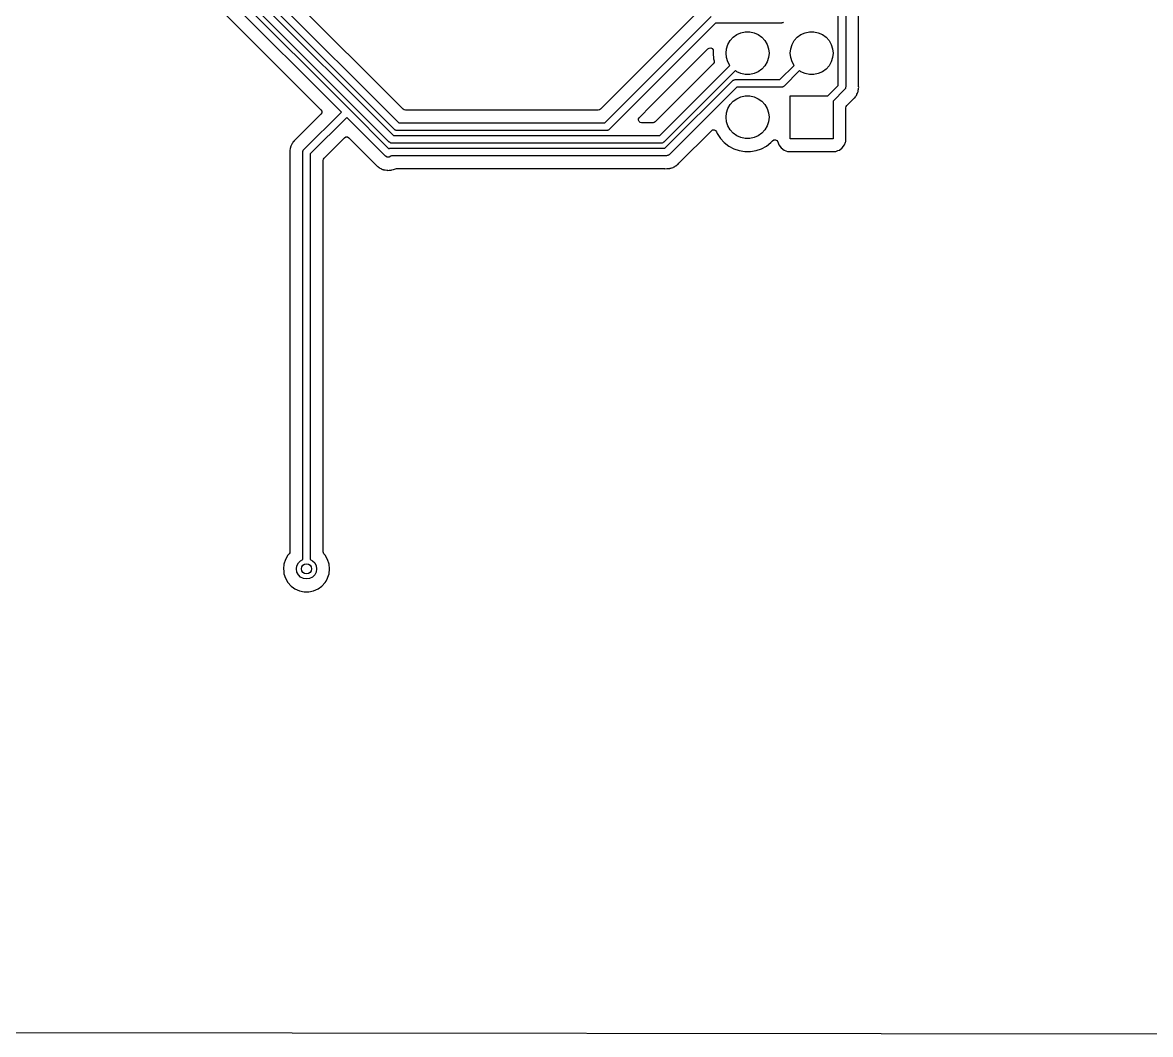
# Model space of a CAD drawing. Extents: x 15 to 269, y -160 to -43.
# Drawn here: x 128.2 to 172.87, y -159.92 to -119.83 of the extents above; entities that cross this region are included whole.
import ezdxf

# ---------------------------------------------------------------- set-up
doc = ezdxf.new("R2010")
doc.units = 0
doc.layers.add('BLACK', color=7, linetype='CONTINUOUS')

msp = doc.modelspace()

# ---------------------------------------------------------------- linework, layer by layer
at = {"layer": 'BLACK', "linetype": 'CONTINUOUS'}
for p, q in [((160.505, -122.323), (160.505, -96.0312)), ((160.805, -95.9691), (160.805, -122.385)), ((161.314, -122.348), (161.314, -97.1511)), ((128.61, -110.738), (141.143, -123.271)), ((142.722, -124.568), (128.854, -110.699)), ((129.11, -110.531), (142.891, -124.311)), ((140.825, -123.377), (128.354, -110.906)), ((128.02, -111.292), (140.018, -123.289)), ((142.93, -124.068), (136.558, -117.696)), ((137.627, -118.341), (143.098, -123.811)), ((143.272, -123.267), (138.343, -118.338)), ((155.093, -119.265), (151.092, -123.267)), ((151.266, -123.811), (155.479, -119.599)), ((155.647, -119.855), (151.435, -124.068)), ((158.255, -119.855), (155.647, -119.855)), ((158.274, -119.85), (158.255, -119.855)), ((158.294, -119.85), (158.274, -119.85)), ((158.311, -119.84), (158.294, -119.85)), ((158.33, -119.835), (158.311, -119.84)), ((158.344, -119.821), (158.33, -119.835)), ((156.138, -120.699), (156.227, -120.545)), ((156.227, -120.545), (156.346, -120.413)), ((156.346, -120.413), (156.49, -120.309)), ((156.49, -120.309), (156.652, -120.237)), ((156.652, -120.237), (156.826, -120.2)), ((156.826, -120.2), (157.004, -120.2)), ((157.004, -120.2), (157.178, -120.237)), ((157.178, -120.237), (157.34, -120.309)), ((157.34, -120.309), (157.484, -120.413)), ((157.484, -120.413), (157.603, -120.545)), ((157.603, -120.545), (157.692, -120.699)), ((158.678, -120.699), (158.767, -120.545)), ((158.767, -120.545), (158.886, -120.413)), ((158.886, -120.413), (159.03, -120.309)), ((159.03, -120.309), (159.192, -120.237)), ((159.192, -120.237), (159.366, -120.2)), ((159.366, -120.2), (159.544, -120.2)), ((159.544, -120.2), (159.718, -120.237)), ((159.718, -120.237), (159.88, -120.309)), ((159.88, -120.309), (160.024, -120.413)), ((160.024, -120.413), (160.143, -120.545)), ((160.143, -120.545), (160.232, -120.699)), ((153.1, -123.121), (155.347, -120.875)), ((155.347, -120.875), (155.398, -120.844)), ((155.398, -120.844), (155.458, -120.841)), ((155.458, -120.841), (155.512, -120.866)), ((155.512, -120.866), (155.548, -120.913)), ((155.548, -120.913), (155.558, -120.973)), ((155.558, -120.973), (155.552, -121.045)), ((155.552, -121.045), (155.57, -121.269)), ((156.065, -121.045), (156.084, -120.868)), ((156.084, -121.222), (156.065, -121.045)), ((156.084, -120.868), (156.138, -120.699)), ((157.692, -120.699), (157.746, -120.868)), ((157.746, -120.868), (157.765, -121.045)), ((157.765, -121.045), (157.746, -121.222)), ((158.605, -121.045), (158.624, -120.868)), ((158.624, -121.222), (158.605, -121.045)), ((158.624, -120.868), (158.678, -120.699)), ((160.232, -120.699), (160.286, -120.868)), ((160.286, -120.868), (160.305, -121.045)), ((160.305, -121.045), (160.286, -121.222)), ((155.559, -121.47), (153.262, -123.767)), ((155.591, -121.415), (155.559, -121.47)), ((155.57, -121.269), (155.57, -121.269)), ((155.57, -121.269), (155.57, -121.269)), ((155.57, -121.269), (155.579, -121.304)), ((155.579, -121.304), (155.591, -121.352)), ((155.591, -121.352), (155.591, -121.415)), ((156.138, -121.391), (156.084, -121.222)), ((156.219, -121.529), (156.138, -121.391)), ((157.692, -121.391), (157.603, -121.545)), ((157.746, -121.222), (157.692, -121.391)), ((158.678, -121.391), (158.624, -121.222)), ((158.759, -121.529), (158.678, -121.391)), ((160.232, -121.391), (160.143, -121.545)), ((160.286, -121.222), (160.232, -121.391)), ((153.436, -124.311), (156.219, -121.529)), ((156.433, -121.739), (153.605, -124.568)), ((156.49, -121.781), (156.433, -121.739)), ((156.652, -121.853), (156.49, -121.781)), ((156.826, -121.89), (156.652, -121.853)), ((157.004, -121.89), (156.826, -121.89)), ((157.178, -121.853), (157.004, -121.89)), ((157.34, -121.781), (157.178, -121.853)), ((157.484, -121.677), (157.34, -121.781)), ((157.603, -121.545), (157.484, -121.677)), ((158.193, -122.095), (158.759, -121.529)), ((158.973, -121.739), (158.361, -122.351)), ((159.03, -121.781), (158.973, -121.739)), ((159.192, -121.853), (159.03, -121.781)), ((159.366, -121.89), (159.192, -121.853)), ((159.544, -121.89), (159.366, -121.89)), ((159.718, -121.853), (159.544, -121.89)), ((159.88, -121.781), (159.718, -121.853)), ((160.024, -121.677), (159.88, -121.781)), ((160.143, -121.545), (160.024, -121.677)), ((153.644, -124.811), (156.316, -122.139)), ((156.484, -122.395), (153.812, -125.068)), ((156.316, -122.139), (156.333, -122.129)), ((156.333, -122.129), (156.347, -122.115)), ((156.347, -122.115), (156.366, -122.11)), ((156.366, -122.11), (156.383, -122.1)), ((156.383, -122.1), (156.403, -122.1)), ((156.403, -122.1), (156.422, -122.095)), ((156.422, -122.095), (158.193, -122.095)), ((158.255, -122.395), (156.484, -122.395)), ((158.274, -122.39), (158.255, -122.395)), ((158.294, -122.39), (158.274, -122.39)), ((158.311, -122.38), (158.294, -122.39)), ((158.33, -122.375), (158.311, -122.38)), ((158.344, -122.361), (158.33, -122.375)), ((158.361, -122.351), (158.344, -122.361)), ((160.093, -122.735), (160.505, -122.323)), ((160.805, -122.385), (160.8, -122.404)), ((160.8, -122.404), (160.8, -122.424)), ((161.314, -122.36), (161.314, -122.348)), ((161.318, -122.406), (161.314, -122.36)), ((161.315, -122.427), (161.318, -122.406)), ((156.346, -122.953), (156.49, -122.849)), ((156.49, -122.849), (156.652, -122.777)), ((156.652, -122.777), (156.826, -122.74)), ((156.826, -122.74), (157.004, -122.74)), ((157.004, -122.74), (157.178, -122.777)), ((157.178, -122.777), (157.34, -122.849)), ((157.34, -122.849), (157.484, -122.953)), ((158.605, -124.435), (158.605, -122.735)), ((158.605, -122.735), (160.093, -122.735)), ((160.761, -122.491), (160.305, -122.947)), ((160.771, -122.474), (160.761, -122.491)), ((160.785, -122.46), (160.771, -122.474)), ((160.79, -122.441), (160.785, -122.46)), ((160.8, -122.424), (160.79, -122.441)), ((161.078, -122.896), (161.127, -122.845)), ((161.127, -122.845), (161.129, -122.842)), ((161.129, -122.842), (161.15, -122.821)), ((161.15, -122.821), (161.153, -122.818)), ((161.153, -122.818), (161.16, -122.809)), ((161.16, -122.809), (161.192, -122.775)), ((161.192, -122.775), (161.202, -122.756)), ((161.202, -122.756), (161.213, -122.74)), ((161.213, -122.74), (161.226, -122.723)), ((161.226, -122.723), (161.245, -122.68)), ((161.245, -122.68), (161.25, -122.67)), ((161.25, -122.67), (161.272, -122.629)), ((161.272, -122.629), (161.277, -122.608)), ((161.277, -122.608), (161.284, -122.59)), ((161.284, -122.59), (161.292, -122.57)), ((161.292, -122.57), (161.3, -122.524)), ((161.3, -122.524), (161.302, -122.513)), ((161.302, -122.513), (161.314, -122.468)), ((161.314, -122.447), (161.315, -122.427)), ((161.314, -122.468), (161.314, -122.447)), ((161.315, -122.427), (161.315, -122.427)), ((140.018, -123.289), (140.05, -123.345)), ((141.143, -123.271), (142.696, -124.824)), ((143.312, -123.294), (143.272, -123.267)), ((143.36, -123.303), (143.312, -123.294)), ((151.004, -123.303), (143.36, -123.303)), ((151.052, -123.294), (151.004, -123.303)), ((151.092, -123.267), (151.052, -123.294)), ((152.63, -123.591), (153.1, -123.121)), ((156.084, -123.408), (156.138, -123.239)), ((156.138, -123.239), (156.227, -123.085)), ((156.227, -123.085), (156.346, -122.953)), ((157.484, -122.953), (157.603, -123.085)), ((157.603, -123.085), (157.692, -123.239)), ((157.692, -123.239), (157.746, -123.408)), ((160.305, -122.947), (160.305, -124.435)), ((160.814, -123.209), (160.823, -123.162)), ((160.814, -124.484), (160.814, -123.209)), ((160.823, -123.162), (160.85, -123.121)), ((160.85, -123.121), (161.06, -122.912)), ((160.85, -123.121), (160.85, -123.121)), ((161.06, -122.912), (161.076, -122.898)), ((161.076, -122.898), (161.078, -122.896)), ((161.078, -122.896), (161.078, -122.896)), ((140.018, -123.465), (139.041, -124.441)), ((139.34, -124.862), (140.825, -123.377)), ((141.037, -123.589), (139.596, -125.03)), ((140.05, -123.409), (140.018, -123.465)), ((140.05, -123.345), (140.05, -123.409)), ((142.579, -125.131), (141.037, -123.589)), ((152.595, -123.698), (152.6, -123.641)), ((152.617, -123.752), (152.595, -123.698)), ((152.6, -123.641), (152.63, -123.591)), ((152.661, -123.789), (152.617, -123.752)), ((156.065, -123.585), (156.084, -123.408)), ((156.084, -123.762), (156.065, -123.585)), ((157.746, -123.408), (157.765, -123.585)), ((157.765, -123.585), (157.746, -123.762)), ((142.947, -124.077), (142.93, -124.068)), ((142.961, -124.091), (142.947, -124.077)), ((142.98, -124.096), (142.961, -124.091)), ((142.997, -124.106), (142.98, -124.096)), ((143.017, -124.106), (142.997, -124.106)), ((143.036, -124.111), (143.017, -124.106)), ((151.329, -124.111), (143.036, -124.111)), ((143.098, -123.811), (151.266, -123.811)), ((151.348, -124.106), (151.329, -124.111)), ((151.367, -124.106), (151.348, -124.106)), ((151.384, -124.096), (151.367, -124.106)), ((151.404, -124.091), (151.384, -124.096)), ((151.418, -124.077), (151.404, -124.091)), ((151.435, -124.068), (151.418, -124.077)), ((152.718, -123.803), (152.661, -123.789)), ((153.174, -123.803), (152.718, -123.803)), ((153.222, -123.794), (153.174, -123.803)), ((153.262, -123.767), (153.222, -123.794)), ((154.197, -125.401), (155.481, -124.118)), ((155.481, -124.118), (155.532, -124.087)), ((155.532, -124.087), (155.591, -124.084)), ((155.591, -124.084), (155.645, -124.108)), ((155.645, -124.108), (155.682, -124.156)), ((155.682, -124.156), (155.716, -124.234)), ((156.138, -123.931), (156.084, -123.762)), ((156.227, -124.085), (156.138, -123.931)), ((156.346, -124.217), (156.227, -124.085)), ((157.603, -124.085), (157.484, -124.217)), ((157.692, -123.931), (157.603, -124.085)), ((157.746, -123.762), (157.692, -123.931)), ((138.875, -124.63), (138.856, -124.673)), ((138.888, -124.613), (138.875, -124.63)), ((138.899, -124.597), (138.888, -124.613)), ((138.909, -124.578), (138.899, -124.597)), ((138.941, -124.544), (138.909, -124.578)), ((138.948, -124.535), (138.941, -124.544)), ((138.951, -124.532), (138.948, -124.535)), ((138.972, -124.511), (138.951, -124.532)), ((138.951, -124.532), (138.951, -124.532)), ((138.974, -124.508), (138.972, -124.511)), ((139.025, -124.455), (138.974, -124.508)), ((139.041, -124.441), (139.025, -124.455)), ((140.141, -125.204), (140.949, -124.396)), ((140.949, -124.396), (141.005, -124.364)), ((141.005, -124.364), (141.069, -124.364)), ((141.069, -124.364), (141.125, -124.396)), ((141.125, -124.396), (142.167, -125.438)), ((142.74, -124.577), (142.722, -124.568)), ((142.754, -124.591), (142.74, -124.577)), ((142.773, -124.596), (142.754, -124.591)), ((142.79, -124.606), (142.773, -124.596)), ((142.809, -124.606), (142.79, -124.606)), ((142.829, -124.611), (142.809, -124.606)), ((153.499, -124.611), (142.829, -124.611)), ((142.891, -124.311), (153.436, -124.311)), ((153.518, -124.606), (153.499, -124.611)), ((153.537, -124.606), (153.518, -124.606)), ((153.554, -124.596), (153.537, -124.606)), ((153.574, -124.591), (153.554, -124.596)), ((153.588, -124.577), (153.574, -124.591)), ((153.605, -124.568), (153.588, -124.577)), ((155.716, -124.234), (155.716, -124.234)), ((155.716, -124.234), (155.839, -124.422)), ((155.839, -124.422), (155.992, -124.588)), ((155.992, -124.588), (156.169, -124.726)), ((156.49, -124.321), (156.346, -124.217)), ((156.652, -124.393), (156.49, -124.321)), ((156.826, -124.43), (156.652, -124.393)), ((157.004, -124.43), (156.826, -124.43)), ((157.178, -124.393), (157.004, -124.43)), ((157.34, -124.321), (157.178, -124.393)), ((157.484, -124.217), (157.34, -124.321)), ((157.661, -124.726), (157.838, -124.588)), ((157.838, -124.588), (157.901, -124.519)), ((157.901, -124.519), (157.954, -124.485)), ((157.954, -124.485), (158.017, -124.482)), ((158.017, -124.482), (158.073, -124.509)), ((158.073, -124.509), (158.109, -124.56)), ((158.109, -124.56), (158.154, -124.681)), ((160.305, -124.435), (158.605, -124.435)), ((160.756, -124.681), (160.794, -124.578)), ((160.794, -124.578), (160.807, -124.544)), ((160.807, -124.544), (160.814, -124.484)), ((160.807, -124.544), (160.807, -124.544)), ((160.807, -124.544), (160.807, -124.544)), ((138.786, -124.926), (138.783, -124.947)), ((138.783, -124.947), (138.787, -124.993)), ((138.787, -124.906), (138.786, -124.926)), ((138.799, -124.84), (138.787, -124.885)), ((138.787, -124.885), (138.787, -124.906)), ((138.787, -124.993), (138.787, -125.005)), ((138.787, -125.005), (138.787, -140.804)), ((138.801, -124.829), (138.799, -124.84)), ((138.809, -124.783), (138.801, -124.829)), ((138.817, -124.763), (138.809, -124.783)), ((138.824, -124.745), (138.817, -124.763)), ((138.829, -124.724), (138.824, -124.745)), ((138.851, -124.683), (138.829, -124.724)), ((138.856, -124.673), (138.851, -124.683)), ((139.296, -124.968), (139.301, -124.949)), ((139.296, -141.111), (139.296, -124.968)), ((139.301, -124.929), (139.311, -124.912)), ((139.301, -124.949), (139.301, -124.929)), ((139.311, -124.912), (139.316, -124.893)), ((139.316, -124.893), (139.33, -124.879)), ((139.33, -124.879), (139.34, -124.862)), ((139.596, -125.03), (139.596, -141.111)), ((142.696, -124.824), (142.71, -124.817)), ((142.71, -124.817), (142.729, -124.817)), ((142.729, -124.817), (142.749, -124.811)), ((142.749, -124.811), (153.644, -124.811)), ((153.781, -125.091), (153.762, -125.096)), ((153.795, -125.077), (153.781, -125.091)), ((153.812, -125.068), (153.795, -125.077)), ((156.169, -124.726), (156.367, -124.833)), ((156.367, -124.833), (156.58, -124.906)), ((156.58, -124.906), (156.802, -124.944)), ((156.802, -124.944), (157.028, -124.944)), ((157.028, -124.944), (157.25, -124.906)), ((157.25, -124.906), (157.463, -124.833)), ((157.463, -124.833), (157.661, -124.726)), ((158.154, -124.681), (158.242, -124.798)), ((158.242, -124.798), (158.359, -124.886)), ((158.359, -124.886), (158.496, -124.937)), ((158.496, -124.937), (158.496, -124.937)), ((158.496, -124.937), (158.496, -124.937)), ((158.496, -124.937), (158.556, -124.944)), ((158.556, -124.944), (160.354, -124.944)), ((160.354, -124.944), (160.414, -124.937)), ((160.354, -124.944), (160.354, -124.944)), ((160.414, -124.937), (160.496, -124.906)), ((160.414, -124.937), (160.414, -124.937)), ((160.414, -124.937), (160.414, -124.937)), ((160.496, -124.906), (160.551, -124.886)), ((160.551, -124.886), (160.668, -124.798)), ((160.668, -124.798), (160.756, -124.681)), ((140.105, -125.292), (140.114, -125.245)), ((140.105, -140.804), (140.105, -125.292)), ((140.114, -125.245), (140.141, -125.204)), ((142.167, -125.438), (142.182, -125.456)), ((142.182, -125.456), (142.187, -125.464)), ((142.187, -125.464), (142.231, -125.503)), ((142.231, -125.503), (142.237, -125.508)), ((142.237, -125.508), (142.249, -125.52)), ((142.249, -125.52), (142.249, -125.52)), ((142.249, -125.52), (142.262, -125.53)), ((142.262, -125.53), (142.268, -125.535)), ((142.268, -125.535), (142.312, -125.574)), ((142.646, -125.17), (142.579, -125.131)), ((142.724, -125.17), (142.646, -125.17)), ((142.791, -125.131), (142.724, -125.17)), ((142.811, -125.111), (142.791, -125.131)), ((153.706, -125.111), (142.811, -125.111)), ((153.725, -125.106), (153.706, -125.111)), ((153.744, -125.106), (153.725, -125.106)), ((153.762, -125.096), (153.744, -125.106)), ((154.025, -125.543), (154.063, -125.516)), ((154.063, -125.516), (154.073, -125.509)), ((154.073, -125.509), (154.112, -125.486)), ((154.112, -125.486), (154.128, -125.471)), ((154.128, -125.471), (154.143, -125.458)), ((154.143, -125.458), (154.16, -125.445)), ((154.16, -125.445), (154.19, -125.41)), ((154.19, -125.41), (154.197, -125.401)), ((142.312, -125.574), (142.312, -125.574)), ((142.312, -125.574), (142.312, -125.574)), ((142.312, -125.574), (142.32, -125.578)), ((142.32, -125.578), (142.34, -125.591)), ((142.34, -125.591), (142.347, -125.596)), ((142.347, -125.596), (142.347, -125.596)), ((142.347, -125.596), (142.347, -125.596)), ((142.347, -125.596), (142.395, -125.617)), ((142.395, -125.617), (142.401, -125.62)), ((142.401, -125.62), (142.408, -125.623)), ((142.408, -125.623), (142.46, -125.649)), ((142.46, -125.649), (142.469, -125.652)), ((142.469, -125.652), (142.491, -125.659)), ((142.491, -125.659), (142.5, -125.662)), ((142.5, -125.662), (142.5, -125.662)), ((142.5, -125.662), (142.558, -125.672)), ((142.558, -125.672), (142.565, -125.673)), ((142.565, -125.673), (142.623, -125.686)), ((142.623, -125.686), (142.632, -125.685)), ((142.632, -125.685), (142.655, -125.687)), ((142.655, -125.687), (142.664, -125.688)), ((142.664, -125.688), (142.722, -125.683)), ((142.664, -125.688), (142.664, -125.688)), ((142.664, -125.688), (142.664, -125.688)), ((142.722, -125.683), (142.73, -125.682)), ((142.73, -125.682), (142.789, -125.681)), ((142.789, -125.681), (142.798, -125.678)), ((142.798, -125.678), (142.821, -125.674)), ((142.821, -125.674), (142.83, -125.673)), ((142.83, -125.673), (142.885, -125.653)), ((142.885, -125.653), (142.892, -125.65)), ((142.892, -125.65), (142.964, -125.63)), ((142.964, -125.632), (143.007, -125.62)), ((142.964, -125.63), (142.964, -125.632)), ((143.007, -125.62), (153.619, -125.62)), ((153.619, -125.62), (153.641, -125.622)), ((153.641, -125.622), (153.643, -125.622)), ((153.643, -125.622), (153.714, -125.62)), ((153.643, -125.622), (153.643, -125.622)), ((153.714, -125.62), (153.718, -125.62)), ((153.718, -125.62), (153.747, -125.62)), ((153.747, -125.62), (153.752, -125.619)), ((153.752, -125.619), (153.763, -125.618)), ((153.763, -125.618), (153.809, -125.617)), ((153.809, -125.617), (153.83, -125.611)), ((153.83, -125.611), (153.849, -125.607)), ((153.849, -125.607), (153.871, -125.604)), ((153.871, -125.604), (153.914, -125.587)), ((153.914, -125.587), (153.925, -125.584)), ((153.925, -125.584), (153.969, -125.571)), ((153.969, -125.571), (153.988, -125.56)), ((153.988, -125.56), (154.005, -125.551)), ((154.005, -125.551), (154.025, -125.543)), ((138.611, -141.106), (138.552, -141.288)), ((138.707, -140.941), (138.611, -141.106)), ((138.756, -140.887), (138.707, -140.941)), ((138.779, -140.848), (138.756, -140.887)), ((138.787, -140.804), (138.779, -140.848)), ((139.122, -141.243), (139.211, -141.154)), ((139.211, -141.154), (139.296, -141.111)), ((139.596, -141.111), (139.681, -141.154)), ((139.681, -141.154), (139.77, -141.243)), ((140.113, -140.848), (140.105, -140.804)), ((140.136, -140.887), (140.113, -140.848)), ((140.185, -140.941), (140.136, -140.887)), ((140.281, -141.106), (140.185, -140.941)), ((140.34, -141.288), (140.281, -141.106)), ((140.281, -141.106), (140.281, -141.106)), ((138.533, -141.477), (138.532, -141.478)), ((138.532, -141.478), (138.542, -141.573)), ((138.552, -141.288), (138.533, -141.477)), ((138.542, -141.573), (138.552, -141.668)), ((139.046, -141.478), (139.066, -141.354)), ((139.066, -141.602), (139.046, -141.478)), ((139.066, -141.354), (139.122, -141.243)), ((139.122, -141.713), (139.066, -141.602)), ((139.77, -141.243), (139.826, -141.354)), ((139.826, -141.602), (139.77, -141.713)), ((139.826, -141.354), (139.846, -141.478)), ((139.846, -141.478), (139.826, -141.602)), ((140.36, -141.478), (140.34, -141.288)), ((140.34, -141.668), (140.36, -141.478)), ((138.552, -141.668), (138.611, -141.85)), ((138.611, -141.85), (138.707, -142.015)), ((138.707, -142.015), (138.707, -142.015)), ((138.707, -142.015), (138.835, -142.157)), ((139.211, -141.802), (139.122, -141.713)), ((139.322, -141.858), (139.211, -141.802)), ((139.446, -141.878), (139.322, -141.858)), ((139.57, -141.858), (139.446, -141.878)), ((139.681, -141.802), (139.57, -141.858)), ((139.77, -141.713), (139.681, -141.802)), ((140.057, -142.157), (140.185, -142.015)), ((140.185, -142.015), (140.218, -141.959)), ((140.218, -141.959), (140.281, -141.85)), ((140.281, -141.85), (140.296, -141.802)), ((140.296, -141.802), (140.34, -141.668)), ((138.835, -142.157), (138.928, -142.225)), ((138.928, -142.225), (138.989, -142.269)), ((138.989, -142.269), (139.164, -142.347)), ((139.164, -142.347), (139.351, -142.386)), ((139.351, -142.386), (139.351, -142.386)), ((139.351, -142.386), (139.541, -142.386)), ((139.541, -142.386), (139.728, -142.347)), ((139.541, -142.386), (139.541, -142.386)), ((139.728, -142.347), (139.903, -142.269)), ((139.728, -142.347), (139.728, -142.347)), ((139.728, -142.347), (139.728, -142.347)), ((139.903, -142.269), (140.057, -142.157)), ((187.141, -159.923), (91.0806, -159.82))]:
    msp.add_line(p, q, dxfattribs=at)
at = {"layer": 'BLACK'}
msp.add_circle((139.446, -141.478), 0.2, dxfattribs=at)

doc.saveas('drawing.dxf')
